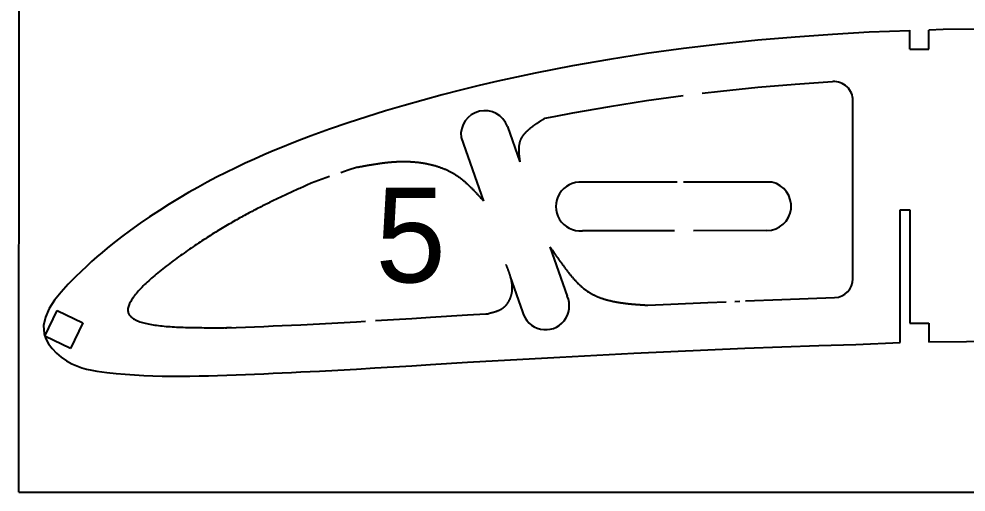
# Model space of a CAD drawing. Header units: millimetres. Extents: x 86 to 1086, y 46 to 146.
# Drawn here: x 85.6 to 185.5, y 46.3 to 96.3 of the extents above; entities that cross this region are included whole.
import ezdxf

# ---------------------------------------------------------------- set-up
doc = ezdxf.new("R2010")
doc.units = ezdxf.units.MM
doc.layers.add('7', color=7, linetype='Continuous')
doc.styles.add('样式_4', font='txt', dxfattribs={"height": 10})

msp = doc.modelspace()

# ---------------------------------------------------------------- linework, layer by layer
for p, q in [((85.551, 46.309), (85.581, 146.309)), ((179.601, 93.108), (179.601, 95.108)), ((181.601, 93.108), (181.601, 95.108)), ((178.602, 62.12), (178.602, 76.12)), ((178.602, 76.12), (179.601, 76.12)), ((179.601, 76.12), (179.601, 64.163)), ((181.601, 64.163), (181.601, 62.163)), ((85.551, 46.309), (1085.551, 46.309))]:
    msp.add_line(p, q)
at = {"color": 2}
for p, q in [((179.601, 93.108), (181.601, 93.108)), ((137.12, 84.944), (138.439, 81.196)), ((132.231, 83.788), (134.599, 77.062)), ((155.043, 79.05), (145.031, 79.043)), ((165.055, 79.058), (155.729, 79.051)), ((154.773, 73.93), (145.035, 73.923)), ((164.511, 73.937), (156.757, 73.931)), ((141.6, 72.22), (143.431, 67.021)), ((137.42, 69.051), (138.719, 65.362)), ((179.601, 64.163), (181.601, 64.163))]:
    msp.add_line(p, q, dxfattribs=at)
at = {"color": 0}
for p, q in [((88.285, 62.79), (89.58, 65.496)), ((89.58, 65.496), (92.287, 64.201)), ((92.287, 64.201), (90.992, 61.495)), ((90.992, 61.495), (88.285, 62.79))]:
    msp.add_line(p, q, dxfattribs=at)
at = {"color": 2}
for points in [[(141.031, 85.774, 0), (141.011, 85.758, 0), (140.981, 85.742, 0), (140.961, 85.726, 0), (140.931, 85.711, 0), (140.911, 85.695, 0), (140.881, 85.679, 0), (140.861, 85.663, 0), (140.831, 85.647, 0), (140.811, 85.631, 0), (140.781, 85.616, 0), (140.761, 85.6, 0), (140.731, 85.584, 0), (140.711, 85.568, 0), (140.681, 85.552, 0), (140.661, 85.536, 0), (140.631, 85.52, 0), (140.611, 85.504, 0), (140.581, 85.488, 0), (140.561, 85.472, 0), (140.531, 85.456, 0), (140.511, 85.439, 0), (140.481, 85.423, 0), (140.461, 85.407, 0), (140.431, 85.391, 0), (140.411, 85.374, 0), (140.381, 85.358, 0), (140.361, 85.341, 0), (140.331, 85.325, 0), (140.311, 85.308, 0), (140.281, 85.292, 0), (140.261, 85.275, 0), (140.231, 85.258, 0), (140.211, 85.241, 0), (140.181, 85.224, 0), (140.161, 85.207, 0), (140.131, 85.19, 0), (140.111, 85.173, 0), (140.081, 85.156, 0), (140.061, 85.139, 0), (140.031, 85.121, 0), (140.011, 85.104, 0), (139.981, 85.086, 0), (139.961, 85.069, 0), (139.931, 85.051, 0), (139.911, 85.033, 0), (139.881, 85.015, 0), (139.861, 84.997, 0), (139.831, 84.979, 0), (139.811, 84.961, 0), (139.791, 84.943, 0), (139.761, 84.925, 0), (139.741, 84.906, 0), (139.711, 84.888, 0), (139.691, 84.869, 0), (139.661, 84.85, 0), (139.641, 84.831, 0), (139.611, 84.812, 0), (139.591, 84.793, 0), (139.571, 84.774, 0), (139.541, 84.754, 0), (139.521, 84.735, 0), (139.491, 84.715, 0), (139.471, 84.696, 0), (139.451, 84.676, 0), (139.421, 84.656, 0), (139.401, 84.636, 0), (139.371, 84.615, 0), (139.351, 84.595, 0), (139.331, 84.575, 0), (139.301, 84.554, 0), (139.281, 84.533, 0), (139.261, 84.513, 0), (139.231, 84.492, 0), (139.211, 84.47, 0), (139.191, 84.449, 0), (139.171, 84.428, 0), (139.141, 84.407, 0), (139.121, 84.385, 0), (139.101, 84.363, 0), (139.081, 84.341, 0), (139.061, 84.319, 0), (139.031, 84.297, 0), (139.011, 84.275, 0), (138.991, 84.253, 0), (138.971, 84.23, 0), (138.951, 84.208, 0), (138.931, 84.185, 0), (138.911, 84.162, 0), (138.891, 84.139, 0), (138.871, 84.116, 0), (138.851, 84.093, 0), (138.831, 84.069, 0), (138.811, 84.046, 0), (138.791, 84.022, 0), (138.781, 83.998, 0), (138.761, 83.974, 0), (138.741, 83.95, 0), (138.721, 83.926, 0), (138.711, 83.902, 0), (138.691, 83.877, 0), (138.671, 83.852, 0), (138.661, 83.828, 0), (138.641, 83.803, 0), (138.631, 83.778, 0), (138.611, 83.753, 0), (138.601, 83.727, 0), (138.581, 83.702, 0), (138.571, 83.676, 0), (138.561, 83.65, 0), (138.541, 83.624, 0), (138.531, 83.598, 0), (138.521, 83.572, 0), (138.511, 83.546, 0), (138.491, 83.519, 0), (138.481, 83.493, 0), (138.471, 83.466, 0), (138.461, 83.439, 0), (138.451, 83.412, 0), (138.441, 83.385, 0), (138.431, 83.358, 0), (138.431, 83.33, 0), (138.421, 83.303, 0), (138.411, 83.275, 0), (138.401, 83.247, 0), (138.401, 83.219, 0), (138.391, 83.191, 0), (138.381, 83.163, 0), (138.381, 83.135, 0), (138.371, 83.106, 0), (138.361, 83.078, 0), (138.361, 83.049, 0), (138.351, 83.02, 0), (138.351, 82.992, 0), (138.351, 82.963, 0), (138.341, 82.934, 0), (138.341, 82.904, 0), (138.331, 82.875, 0), (138.331, 82.846, 0), (138.331, 82.816, 0), (138.331, 82.787, 0), (138.321, 82.757, 0), (138.321, 82.727, 0), (138.321, 82.698, 0), (138.321, 82.668, 0), (138.321, 82.638, 0), (138.321, 82.608, 0), (138.321, 82.577, 0), (138.321, 82.547, 0), (138.321, 82.517, 0), (138.311, 82.487, 0), (138.321, 82.456, 0), (138.321, 82.426, 0), (138.321, 82.395, 0), (138.321, 82.364, 0), (138.321, 82.333, 0), (138.321, 82.303, 0), (138.321, 82.272, 0), (138.321, 82.241, 0), (138.321, 82.21, 0), (138.331, 82.179, 0), (138.331, 82.148, 0), (138.331, 82.116, 0), (138.331, 82.085, 0), (138.331, 82.054, 0), (138.341, 82.023, 0), (138.341, 81.991, 0), (138.341, 81.96, 0), (138.351, 81.928, 0), (138.351, 81.897, 0), (138.351, 81.865, 0), (138.361, 81.834, 0), (138.361, 81.802, 0), (138.361, 81.77, 0), (138.371, 81.739, 0), (138.371, 81.707, 0), (138.371, 81.675, 0), (138.381, 81.643, 0), (138.381, 81.612, 0), (138.391, 81.58, 0), (138.391, 81.548, 0), (138.391, 81.516, 0), (138.401, 81.484, 0), (138.401, 81.452, 0), (138.411, 81.42, 0), (138.411, 81.388, 0), (138.421, 81.356, 0), (138.421, 81.324, 0), (138.421, 81.293, 0), (138.431, 81.261, 0), (138.431, 81.229, 0), (138.441, 81.197, 0)], [(121.291, 80.646, 0), (121.361, 80.66, 0), (121.441, 80.674, 0), (121.511, 80.688, 0), (121.591, 80.702, 0), (121.661, 80.716, 0), (121.741, 80.73, 0), (121.811, 80.743, 0), (121.891, 80.757, 0), (121.961, 80.771, 0), (122.041, 80.785, 0), (122.111, 80.798, 0), (122.191, 80.812, 0), (122.271, 80.825, 0), (122.341, 80.838, 0), (122.421, 80.852, 0), (122.491, 80.865, 0), (122.571, 80.878, 0), (122.641, 80.891, 0), (122.721, 80.904, 0), (122.791, 80.916, 0), (122.871, 80.929, 0), (122.941, 80.941, 0), (123.021, 80.953, 0), (123.091, 80.966, 0), (123.171, 80.977, 0), (123.251, 80.989, 0), (123.321, 81.001, 0), (123.401, 81.012, 0), (123.471, 81.023, 0), (123.551, 81.034, 0), (123.621, 81.045, 0), (123.701, 81.056, 0), (123.781, 81.066, 0), (123.851, 81.076, 0), (123.931, 81.086, 0), (124.001, 81.096, 0), (124.081, 81.106, 0), (124.161, 81.115, 0), (124.231, 81.124, 0), (124.311, 81.132, 0), (124.381, 81.141, 0), (124.461, 81.149, 0), (124.541, 81.157, 0), (124.611, 81.164, 0), (124.691, 81.172, 0), (124.771, 81.179, 0), (124.841, 81.185, 0), (124.921, 81.192, 0), (125.001, 81.198, 0), (125.071, 81.203, 0), (125.151, 81.209, 0), (125.231, 81.214, 0), (125.301, 81.218, 0), (125.381, 81.223, 0), (125.461, 81.227, 0), (125.531, 81.23, 0), (125.611, 81.233, 0), (125.691, 81.236, 0), (125.771, 81.239, 0), (125.841, 81.241, 0), (125.921, 81.242, 0), (126.001, 81.243, 0), (126.081, 81.244, 0), (126.151, 81.245, 0), (126.231, 81.244, 0), (126.311, 81.244, 0), (126.391, 81.243, 0), (126.461, 81.242, 0), (126.541, 81.24, 0), (126.621, 81.237, 0), (126.701, 81.235, 0), (126.781, 81.231, 0), (126.851, 81.228, 0), (126.931, 81.224, 0), (127.011, 81.219, 0), (127.091, 81.214, 0), (127.171, 81.208, 0), (127.251, 81.202, 0), (127.321, 81.196, 0), (127.401, 81.189, 0), (127.481, 81.181, 0), (127.561, 81.173, 0), (127.641, 81.165, 0), (127.711, 81.156, 0), (127.791, 81.146, 0), (127.871, 81.136, 0), (127.951, 81.126, 0), (128.031, 81.115, 0), (128.101, 81.103, 0), (128.181, 81.091, 0), (128.261, 81.079, 0), (128.341, 81.066, 0), (128.411, 81.052, 0), (128.491, 81.038, 0), (128.571, 81.023, 0), (128.641, 81.008, 0), (128.721, 80.993, 0), (128.801, 80.976, 0), (128.871, 80.96, 0), (128.951, 80.942, 0), (129.031, 80.924, 0), (129.101, 80.906, 0), (129.181, 80.887, 0), (129.251, 80.867, 0), (129.331, 80.847, 0), (129.401, 80.827, 0), (129.481, 80.805, 0), (129.551, 80.783, 0), (129.631, 80.761, 0), (129.701, 80.738, 0), (129.771, 80.714, 0), (129.851, 80.69, 0), (129.921, 80.666, 0), (129.991, 80.64, 0), (130.071, 80.614, 0), (130.141, 80.588, 0), (130.211, 80.561, 0), (130.281, 80.533, 0), (130.351, 80.505, 0), (130.431, 80.476, 0), (130.501, 80.446, 0), (130.571, 80.416, 0), (130.641, 80.385, 0), (130.711, 80.354, 0), (130.781, 80.322, 0), (130.851, 80.289, 0), (130.911, 80.256, 0), (130.981, 80.222, 0), (131.051, 80.187, 0), (131.121, 80.152, 0), (131.181, 80.116, 0), (131.251, 80.08, 0), (131.321, 80.042, 0), (131.381, 80.005, 0), (131.451, 79.966, 0), (131.511, 79.927, 0), (131.581, 79.887, 0), (131.641, 79.847, 0), (131.711, 79.806, 0), (131.771, 79.764, 0), (131.831, 79.721, 0), (131.891, 79.678, 0), (131.961, 79.635, 0), (132.021, 79.59, 0), (132.081, 79.546, 0), (132.141, 79.5, 0), (132.201, 79.454, 0), (132.261, 79.408, 0), (132.321, 79.36, 0), (132.381, 79.313, 0), (132.441, 79.265, 0), (132.501, 79.216, 0), (132.551, 79.167, 0), (132.611, 79.117, 0), (132.671, 79.067, 0), (132.731, 79.017, 0), (132.781, 78.966, 0), (132.841, 78.915, 0), (132.901, 78.863, 0), (132.951, 78.811, 0), (133.011, 78.758, 0), (133.061, 78.705, 0), (133.121, 78.652, 0), (133.171, 78.598, 0), (133.231, 78.544, 0), (133.281, 78.49, 0), (133.341, 78.435, 0), (133.391, 78.38, 0), (133.441, 78.325, 0), (133.501, 78.269, 0), (133.551, 78.214, 0), (133.611, 78.158, 0), (133.661, 78.101, 0), (133.711, 78.045, 0), (133.761, 77.988, 0), (133.821, 77.931, 0), (133.871, 77.874, 0), (133.921, 77.817, 0), (133.971, 77.76, 0), (134.031, 77.702, 0), (134.081, 77.644, 0), (134.131, 77.587, 0), (134.181, 77.529, 0), (134.241, 77.471, 0), (134.291, 77.412, 0), (134.341, 77.354, 0), (134.391, 77.296, 0), (134.441, 77.238, 0), (134.491, 77.179, 0), (134.551, 77.121, 0), (134.601, 77.063, 0)], [(141.601, 72.22, 0), (141.641, 72.166, 0), (141.681, 72.112, 0), (141.711, 72.058, 0), (141.751, 72.004, 0), (141.791, 71.95, 0), (141.831, 71.896, 0), (141.871, 71.842, 0), (141.901, 71.788, 0), (141.941, 71.734, 0), (141.981, 71.68, 0), (142.021, 71.626, 0), (142.061, 71.572, 0), (142.091, 71.518, 0), (142.131, 71.464, 0), (142.171, 71.41, 0), (142.211, 71.356, 0), (142.251, 71.302, 0), (142.291, 71.247, 0), (142.321, 71.193, 0), (142.361, 71.139, 0), (142.401, 71.085, 0), (142.441, 71.031, 0), (142.481, 70.977, 0), (142.521, 70.922, 0), (142.561, 70.868, 0), (142.601, 70.814, 0), (142.641, 70.76, 0), (142.671, 70.705, 0), (142.711, 70.651, 0), (142.751, 70.597, 0), (142.791, 70.542, 0), (142.831, 70.488, 0), (142.871, 70.433, 0), (142.911, 70.379, 0), (142.951, 70.324, 0), (142.991, 70.27, 0), (143.031, 70.215, 0), (143.071, 70.161, 0), (143.111, 70.106, 0), (143.151, 70.052, 0), (143.191, 69.998, 0), (143.231, 69.943, 0), (143.271, 69.889, 0), (143.311, 69.835, 0), (143.351, 69.781, 0), (143.401, 69.726, 0), (143.441, 69.673, 0), (143.481, 69.619, 0), (143.521, 69.565, 0), (143.561, 69.512, 0), (143.601, 69.458, 0), (143.651, 69.405, 0), (143.691, 69.352, 0), (143.731, 69.299, 0), (143.771, 69.247, 0), (143.821, 69.194, 0), (143.861, 69.142, 0), (143.901, 69.09, 0), (143.951, 69.039, 0), (143.991, 68.988, 0), (144.031, 68.936, 0), (144.081, 68.886, 0), (144.121, 68.835, 0), (144.171, 68.785, 0), (144.211, 68.735, 0), (144.261, 68.686, 0), (144.301, 68.637, 0), (144.351, 68.588, 0), (144.401, 68.539, 0), (144.441, 68.491, 0), (144.491, 68.444, 0), (144.531, 68.397, 0), (144.581, 68.35, 0), (144.631, 68.304, 0), (144.681, 68.258, 0), (144.721, 68.212, 0), (144.771, 68.167, 0), (144.821, 68.123, 0), (144.871, 68.079, 0), (144.921, 68.035, 0), (144.971, 67.992, 0), (145.021, 67.95, 0), (145.071, 67.908, 0), (145.121, 67.867, 0), (145.171, 67.826, 0), (145.221, 67.786, 0), (145.271, 67.746, 0), (145.321, 67.707, 0), (145.371, 67.669, 0), (145.431, 67.631, 0), (145.481, 67.594, 0), (145.531, 67.558, 0), (145.581, 67.522, 0), (145.641, 67.487, 0), (145.691, 67.452, 0), (145.751, 67.418, 0), (145.801, 67.385, 0), (145.861, 67.352, 0), (145.911, 67.32, 0), (145.971, 67.288, 0), (146.021, 67.257, 0), (146.081, 67.227, 0), (146.141, 67.197, 0), (146.191, 67.168, 0), (146.251, 67.139, 0), (146.311, 67.111, 0), (146.371, 67.084, 0), (146.431, 67.056, 0), (146.481, 67.03, 0), (146.541, 67.004, 0), (146.601, 66.978, 0), (146.661, 66.954, 0), (146.721, 66.929, 0), (146.781, 66.905, 0), (146.841, 66.882, 0), (146.901, 66.859, 0), (146.961, 66.836, 0), (147.021, 66.814, 0), (147.081, 66.793, 0), (147.151, 66.771, 0), (147.211, 66.751, 0), (147.271, 66.731, 0), (147.331, 66.711, 0), (147.391, 66.692, 0), (147.461, 66.673, 0), (147.521, 66.654, 0), (147.581, 66.636, 0), (147.651, 66.619, 0), (147.711, 66.601, 0), (147.781, 66.585, 0), (147.841, 66.568, 0), (147.901, 66.552, 0), (147.971, 66.536, 0), (148.031, 66.521, 0), (148.101, 66.506, 0), (148.161, 66.492, 0), (148.231, 66.477, 0), (148.291, 66.464, 0), (148.361, 66.45, 0), (148.431, 66.437, 0), (148.491, 66.424, 0), (148.561, 66.411, 0), (148.621, 66.399, 0), (148.691, 66.387, 0), (148.761, 66.376, 0), (148.821, 66.364, 0), (148.891, 66.353, 0), (148.961, 66.343, 0), (149.031, 66.332, 0), (149.091, 66.322, 0), (149.161, 66.312, 0), (149.231, 66.302, 0), (149.301, 66.293, 0), (149.371, 66.284, 0), (149.431, 66.275, 0), (149.501, 66.266, 0), (149.571, 66.257, 0), (149.641, 66.249, 0), (149.711, 66.241, 0), (149.781, 66.233, 0), (149.851, 66.226, 0), (149.921, 66.218, 0), (149.981, 66.211, 0), (150.051, 66.204, 0), (150.121, 66.197, 0), (150.191, 66.19, 0), (150.261, 66.183, 0), (150.331, 66.177, 0), (150.401, 66.171, 0), (150.471, 66.164, 0), (150.541, 66.158, 0), (150.611, 66.153, 0), (150.681, 66.147, 0), (150.751, 66.141, 0), (150.821, 66.136, 0), (150.891, 66.13, 0), (150.961, 66.125, 0), (151.031, 66.119, 0), (151.101, 66.114, 0), (151.171, 66.109, 0), (151.241, 66.104, 0), (151.311, 66.099, 0), (151.381, 66.094, 0), (151.461, 66.089, 0), (151.531, 66.085, 0), (151.601, 66.08, 0), (151.671, 66.075, 0), (151.741, 66.07, 0), (151.811, 66.066, 0), (151.881, 66.061, 0), (151.951, 66.056, 0)], [(136.961, 70.361, 0), (136.971, 70.327, 0), (136.981, 70.294, 0), (137.001, 70.261, 0), (137.011, 70.228, 0), (137.021, 70.195, 0), (137.041, 70.161, 0), (137.051, 70.128, 0), (137.061, 70.095, 0), (137.071, 70.062, 0), (137.091, 70.029, 0), (137.101, 69.995, 0), (137.111, 69.962, 0), (137.121, 69.929, 0), (137.141, 69.896, 0), (137.151, 69.863, 0), (137.161, 69.829, 0), (137.171, 69.796, 0), (137.191, 69.763, 0), (137.201, 69.73, 0), (137.211, 69.696, 0), (137.221, 69.663, 0), (137.231, 69.63, 0), (137.251, 69.597, 0), (137.261, 69.563, 0), (137.271, 69.53, 0), (137.281, 69.497, 0), (137.291, 69.464, 0), (137.301, 69.43, 0), (137.311, 69.397, 0), (137.321, 69.364, 0), (137.341, 69.33, 0), (137.351, 69.297, 0), (137.361, 69.264, 0), (137.371, 69.23, 0), (137.381, 69.197, 0), (137.391, 69.164, 0), (137.401, 69.13, 0), (137.411, 69.097, 0), (137.421, 69.064, 0), (137.421, 69.03, 0), (137.431, 68.997, 0), (137.441, 68.963, 0), (137.451, 68.93, 0), (137.461, 68.897, 0), (137.471, 68.863, 0), (137.481, 68.83, 0), (137.481, 68.796, 0), (137.491, 68.763, 0), (137.501, 68.729, 0), (137.511, 68.696, 0), (137.511, 68.662, 0), (137.521, 68.629, 0), (137.531, 68.595, 0), (137.531, 68.561, 0), (137.541, 68.528, 0), (137.541, 68.494, 0), (137.551, 68.461, 0), (137.551, 68.427, 0), (137.561, 68.393, 0), (137.561, 68.36, 0), (137.571, 68.326, 0), (137.571, 68.292, 0), (137.581, 68.259, 0), (137.581, 68.225, 0), (137.581, 68.191, 0), (137.591, 68.158, 0), (137.591, 68.124, 0), (137.591, 68.09, 0), (137.591, 68.056, 0), (137.591, 68.022, 0), (137.591, 67.989, 0), (137.601, 67.955, 0), (137.601, 67.921, 0), (137.601, 67.887, 0), (137.601, 67.853, 0), (137.601, 67.819, 0), (137.591, 67.785, 0), (137.591, 67.751, 0), (137.591, 67.717, 0), (137.591, 67.683, 0), (137.591, 67.649, 0), (137.591, 67.615, 0), (137.581, 67.581, 0), (137.581, 67.547, 0), (137.571, 67.513, 0), (137.571, 67.479, 0), (137.571, 67.445, 0), (137.561, 67.41, 0), (137.551, 67.376, 0), (137.551, 67.342, 0), (137.541, 67.308, 0), (137.541, 67.274, 0), (137.531, 67.239, 0), (137.521, 67.205, 0), (137.511, 67.171, 0), (137.501, 67.137, 0), (137.501, 67.103, 0), (137.491, 67.069, 0), (137.481, 67.035, 0), (137.471, 67.001, 0), (137.461, 66.967, 0), (137.451, 66.933, 0), (137.431, 66.899, 0), (137.421, 66.866, 0), (137.411, 66.833, 0), (137.401, 66.799, 0), (137.381, 66.766, 0), (137.371, 66.733, 0), (137.361, 66.701, 0), (137.341, 66.668, 0), (137.331, 66.636, 0), (137.311, 66.604, 0), (137.301, 66.572, 0), (137.281, 66.54, 0), (137.271, 66.508, 0), (137.251, 66.477, 0), (137.231, 66.446, 0), (137.221, 66.415, 0), (137.201, 66.385, 0), (137.181, 66.355, 0), (137.161, 66.325, 0), (137.141, 66.295, 0), (137.131, 66.266, 0), (137.111, 66.237, 0), (137.091, 66.208, 0), (137.071, 66.18, 0), (137.051, 66.152, 0), (137.031, 66.124, 0), (137.001, 66.097, 0), (136.981, 66.07, 0), (136.961, 66.044, 0), (136.941, 66.018, 0), (136.921, 65.992, 0), (136.891, 65.967, 0), (136.871, 65.942, 0), (136.841, 65.918, 0), (136.821, 65.894, 0), (136.801, 65.871, 0), (136.771, 65.848, 0), (136.751, 65.826, 0), (136.721, 65.804, 0), (136.691, 65.782, 0), (136.671, 65.761, 0), (136.641, 65.741, 0), (136.621, 65.721, 0), (136.591, 65.702, 0), (136.561, 65.683, 0), (136.531, 65.664, 0), (136.501, 65.646, 0), (136.481, 65.629, 0), (136.451, 65.611, 0), (136.421, 65.595, 0), (136.391, 65.578, 0), (136.361, 65.562, 0), (136.331, 65.547, 0), (136.301, 65.531, 0), (136.271, 65.517, 0), (136.241, 65.502, 0), (136.211, 65.488, 0), (136.181, 65.474, 0), (136.141, 65.461, 0), (136.111, 65.448, 0), (136.081, 65.435, 0), (136.051, 65.422, 0), (136.021, 65.41, 0), (135.991, 65.398, 0), (135.951, 65.386, 0), (135.921, 65.375, 0), (135.891, 65.363, 0), (135.851, 65.352, 0), (135.821, 65.341, 0), (135.791, 65.331, 0), (135.761, 65.32, 0), (135.721, 65.31, 0), (135.691, 65.3, 0), (135.651, 65.29, 0), (135.621, 65.281, 0), (135.591, 65.271, 0), (135.551, 65.262, 0), (135.521, 65.252, 0), (135.481, 65.243, 0), (135.451, 65.234, 0), (135.421, 65.225, 0), (135.381, 65.216, 0), (135.351, 65.207, 0), (135.311, 65.198, 0), (135.281, 65.19, 0), (135.241, 65.181, 0), (135.211, 65.172, 0), (135.171, 65.164, 0), (135.141, 65.155, 0)]]:
    msp.add_polyline3d(points, dxfattribs=at)
at = {"color": 0}
msp.add_polyline3d([(116.401, 78.939, 0), (116.251, 78.873, 0), (116.101, 78.806, 0), (115.951, 78.74, 0), (115.811, 78.673, 0), (115.661, 78.607, 0), (115.511, 78.54, 0), (115.361, 78.473, 0), (115.211, 78.406, 0), (115.071, 78.339, 0), (114.921, 78.272, 0), (114.771, 78.204, 0), (114.621, 78.136, 0), (114.471, 78.068, 0), (114.321, 78, 0), (114.171, 77.932, 0), (114.021, 77.863, 0), (113.871, 77.793, 0), (113.721, 77.724, 0), (113.571, 77.654, 0), (113.421, 77.583, 0), (113.271, 77.512, 0), (113.121, 77.441, 0), (112.971, 77.369, 0), (112.821, 77.297, 0), (112.671, 77.225, 0), (112.511, 77.151, 0), (112.361, 77.078, 0), (112.211, 77.003, 0), (112.051, 76.928, 0), (111.901, 76.853, 0), (111.751, 76.776, 0), (111.591, 76.7, 0), (111.431, 76.622, 0), (111.281, 76.544, 0), (111.121, 76.465, 0), (110.971, 76.385, 0), (110.811, 76.305, 0), (110.651, 76.224, 0), (110.491, 76.142, 0), (110.331, 76.059, 0), (110.171, 75.975, 0), (110.011, 75.89, 0), (109.851, 75.805, 0), (109.691, 75.719, 0), (109.531, 75.631, 0), (109.371, 75.543, 0), (109.201, 75.454, 0), (109.041, 75.364, 0), (108.881, 75.273, 0), (108.711, 75.18, 0), (108.551, 75.087, 0), (108.381, 74.993, 0), (108.211, 74.897, 0), (108.041, 74.801, 0), (107.871, 74.703, 0), (107.701, 74.604, 0), (107.531, 74.504, 0), (107.361, 74.403, 0), (107.191, 74.3, 0), (107.021, 74.197, 0), (106.841, 74.092, 0), (106.671, 73.985, 0), (106.491, 73.878, 0), (106.321, 73.769, 0), (106.141, 73.659, 0), (105.961, 73.547, 0), (105.781, 73.434, 0), (105.601, 73.32, 0), (105.421, 73.204, 0), (105.241, 73.087, 0), (105.051, 72.968, 0), (104.871, 72.847, 0), (104.691, 72.726, 0), (104.501, 72.602, 0), (104.311, 72.477, 0), (104.121, 72.351, 0), (103.931, 72.223, 0), (103.741, 72.094, 0), (103.551, 71.963, 0), (103.361, 71.831, 0), (103.171, 71.698, 0), (102.981, 71.564, 0), (102.791, 71.428, 0), (102.601, 71.292, 0), (102.411, 71.155, 0), (102.221, 71.017, 0), (102.031, 70.879, 0), (101.841, 70.74, 0), (101.651, 70.6, 0), (101.471, 70.46, 0), (101.291, 70.32, 0), (101.101, 70.179, 0), (100.921, 70.038, 0), (100.741, 69.897, 0), (100.571, 69.757, 0), (100.391, 69.616, 0), (100.221, 69.475, 0), (100.051, 69.334, 0), (99.891, 69.194, 0), (99.721, 69.054, 0), (99.561, 68.915, 0), (99.411, 68.776, 0), (99.251, 68.638, 0), (99.101, 68.5, 0), (98.961, 68.363, 0), (98.821, 68.227, 0), (98.681, 68.092, 0), (98.551, 67.959, 0), (98.421, 67.826, 0), (98.291, 67.694, 0), (98.171, 67.564, 0), (98.061, 67.435, 0), (97.951, 67.307, 0), (97.851, 67.181, 0), (97.751, 67.057, 0), (97.661, 66.934, 0), (97.571, 66.813, 0), (97.491, 66.694, 0), (97.421, 66.577, 0), (97.351, 66.462, 0), (97.291, 66.349, 0), (97.231, 66.238, 0), (97.181, 66.129, 0), (97.141, 66.023, 0), (97.111, 65.919, 0), (97.081, 65.818, 0), (97.061, 65.719, 0), (97.051, 65.623, 0), (97.051, 65.529, 0), (97.061, 65.439, 0), (97.071, 65.351, 0), (97.091, 65.267, 0), (97.121, 65.185, 0), (97.161, 65.106, 0), (97.201, 65.029, 0), (97.261, 64.956, 0), (97.321, 64.885, 0), (97.381, 64.817, 0), (97.461, 64.751, 0), (97.541, 64.688, 0), (97.631, 64.627, 0), (97.731, 64.569, 0), (97.831, 64.513, 0), (97.941, 64.46, 0), (98.061, 64.409, 0), (98.181, 64.36, 0), (98.311, 64.313, 0), (98.441, 64.269, 0), (98.581, 64.226, 0), (98.731, 64.186, 0), (98.881, 64.147, 0), (99.041, 64.111, 0), (99.201, 64.076, 0), (99.371, 64.043, 0), (99.541, 64.012, 0), (99.721, 63.983, 0), (99.901, 63.955, 0), (100.091, 63.93, 0), (100.281, 63.905, 0), (100.481, 63.883, 0), (100.681, 63.862, 0), (100.881, 63.842, 0), (101.091, 63.823, 0), (101.301, 63.807, 0), (101.521, 63.791, 0), (101.741, 63.777, 0), (101.961, 63.763, 0), (102.191, 63.751, 0), (102.421, 63.741, 0), (102.651, 63.731, 0), (102.881, 63.722, 0), (103.121, 63.714, 0), (103.361, 63.707, 0), (103.611, 63.701, 0), (103.851, 63.696, 0), (104.101, 63.692, 0), (104.351, 63.688, 0), (104.601, 63.685, 0), (104.861, 63.683, 0), (105.111, 63.681, 0), (105.371, 63.68, 0), (105.631, 63.679, 0), (105.891, 63.679, 0), (106.151, 63.679, 0), (106.411, 63.679, 0), (106.671, 63.68, 0), (106.931, 63.681, 0), (107.201, 63.682, 0), (107.461, 63.684, 0), (107.721, 63.685, 0), (107.991, 63.687, 0)], dxfattribs=at)
at = {"color": 2}
for centre, radius, start, end in [((134.742, 84.083), 2.529, 19.90384, 186.68724), ((144.8, 76.483), 2.571, 84.82669, 275.25677), ((164.486, 76.529), 2.592, 270.54749, 77.3309), ((141.15, 65.977), 2.508, 194.18303, 24.61311)]:
    msp.add_arc(centre, radius, start, end, dxfattribs=at)
at = {"layer": '7', "linetype": 'Continuous'}
for points in [[(179.601, 95.068), (175.331, 94.9), (171.434, 94.676), (167.493, 94.394), (163.557, 94.052), (159.629, 93.648), (155.708, 93.179), (151.796, 92.641), (147.895, 92.033), (144.005, 91.35), (142.024, 90.972), (140.047, 90.575), (138.074, 90.156), (136.106, 89.718), (134.142, 89.258), (132.184, 88.777), (130.229, 88.275), (128.229, 87.735), (126.235, 87.173), (124.251, 86.585), (122.273, 85.969), (120.305, 85.323), (118.347, 84.647), (116.399, 83.939), (115.392, 83.557), (114.39, 83.167), (113.392, 82.767), (112.399, 82.356), (111.411, 81.935), (110.429, 81.501), (109.452, 81.055), (108.435, 80.575), (107.425, 80.08), (106.422, 79.571), (105.426, 79.046), (104.436, 78.506), (103.45, 77.949), (102.471, 77.375), (101.418, 76.735), (100.376, 76.077), (99.346, 75.402), (98.334, 74.709), (97.343, 74.003), (96.377, 73.282), (95.439, 72.55), (94.878, 72.094), (94.325, 71.63), (93.776, 71.154), (93.227, 70.663), (92.673, 70.152), (92.11, 69.617), (91.535, 69.054), (90.763, 68.269), (90.009, 67.441), (89.322, 66.58), (88.75, 65.698), (88.341, 64.804), (88.142, 63.91), (88.203, 63.029), (88.39, 62.488), (88.68, 61.964)], [(267.205, 85.461), (264.676, 86.128), (260.807, 87.089), (256.924, 87.993), (253.028, 88.839), (249.183, 89.614), (245.33, 90.335), (241.466, 91.001), (237.595, 91.615), (233.715, 92.178), (229.828, 92.693), (225.933, 93.162), (222.058, 93.581), (218.18, 93.955), (214.297, 94.282), (210.412, 94.563), (206.523, 94.798), (202.631, 94.984), (198.736, 95.123), (194.834, 95.213), (190.932, 95.254), (187.031, 95.244), (183.131, 95.182), (181.601, 95.108)], [(155.669, 88.174), (151.796, 87.641), (147.895, 87.033), (144.005, 86.35), (142.024, 85.972), (141.035, 85.773)], [(121.289, 80.646), (120.305, 80.323), (119.531, 80.055)], [(118.347, 79.647), (116.399, 78.939)], [(151.951, 66.056), (154.375, 66.171), (158.279, 66.346), (160.232, 66.426)], [(161.12, 66.463), (161.652, 66.485)], [(123.187, 64.433), (125.079, 64.547), (127.032, 64.666), (128.985, 64.786), (132.893, 65.022), (134.846, 65.138), (135.141, 65.155)], [(107.312, 63.661), (107.501, 63.668), (108.477, 63.704), (109.453, 63.742), (110.429, 63.78), (111.405, 63.821), (112.381, 63.862), (113.357, 63.906), (114.334, 63.951), (115.31, 63.998), (117.265, 64.096), (119.219, 64.202), (121.172, 64.314), (122.149, 64.372)], [(88.68, 61.964), (89.059, 61.465), (89.509, 60.998), (90.016, 60.571), (90.564, 60.193), (91.134, 59.872), (91.651, 59.637), (92.174, 59.448), (92.7, 59.296), (93.232, 59.176), (93.767, 59.079), (94.305, 59.003), (94.845, 58.937), (95.81, 58.837), (96.779, 58.754), (97.75, 58.686), (98.723, 58.634), (99.699, 58.596), (100.673, 58.571), (101.65, 58.558), (102.627, 58.556), (103.602, 58.565), (104.578, 58.581), (105.553, 58.606), (106.527, 58.634), (107.501, 58.668), (108.477, 58.704), (109.453, 58.742), (110.429, 58.78), (111.405, 58.821), (112.381, 58.862), (113.357, 58.906), (114.334, 58.951), (115.31, 58.998), (117.265, 59.096), (119.219, 59.202), (121.172, 59.314), (123.125, 59.429), (125.079, 59.547), (127.032, 59.666), (128.985, 59.786), (132.893, 60.022), (134.846, 60.138), (136.8, 60.251), (138.754, 60.364), (140.708, 60.474), (142.662, 60.582), (146.567, 60.789), (150.471, 60.986), (154.375, 61.171), (158.279, 61.346), (162.184, 61.507), (166.09, 61.658), (169.998, 61.796), (173.899, 61.92), (178.602, 62.12)], [(181.601, 62.174), (185.601, 62.219), (189.502, 62.293), (193.405, 62.353), (197.307, 62.402), (201.206, 62.438), (205.104, 62.462), (209.001, 62.474), (212.898, 62.475), (216.795, 62.465), (220.693, 62.445), (224.591, 62.415), (228.487, 62.375), (232.383, 62.326), (236.277, 62.268), (240.171, 62.201), (244.064, 62.125), (247.958, 62.041), (251.854, 61.948), (255.748, 61.847), (259.64, 61.74), (263.532, 61.625), (267.205, 61.511)]]:
    msp.add_lwpolyline(points, dxfattribs=at)
msp.add_lwpolyline([(162.27, 66.511), (166.09, 66.658), (171.671, 66.855, 0.403936), (173.601, 68.854), (173.601, 87.683, 0.43107), (171.487, 89.68), (171.434, 89.676), (167.493, 89.394), (163.557, 89.052), (159.629, 88.648), (157.668, 88.414)], format="xyb", dxfattribs=at)

# ---------------------------------------------------------------- texts
at = {"insert": (123.187, 78.473), "char_height": 10, "attachment_point": 1, "style": '样式_4'}
msp.add_mtext_dynamic_manual_height_columns('5', width=14.32357, gutter_width=50, heights=[0], dxfattribs=at)

doc.saveas('drawing.dxf')
